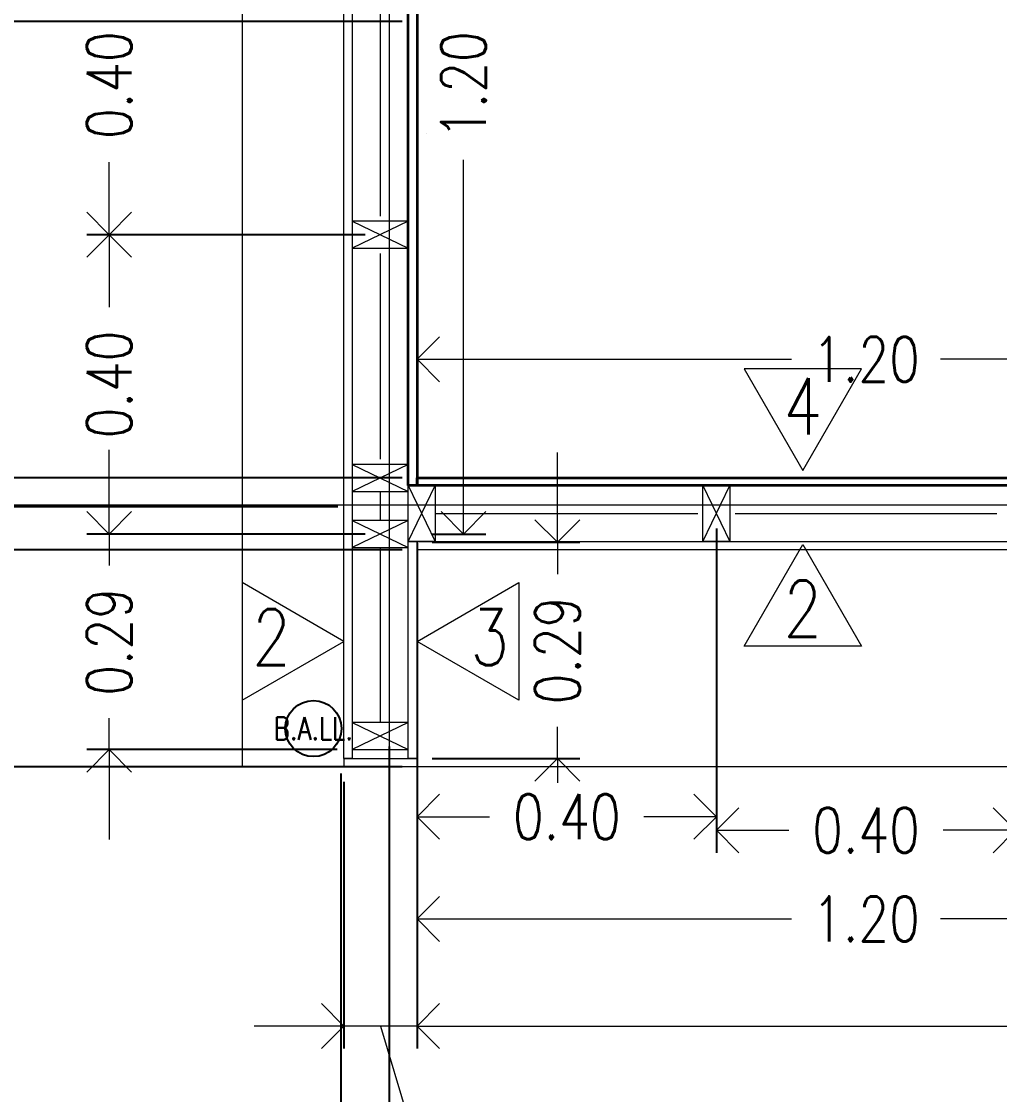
# Model space of a CAD drawing. Header units: metres. Extents: x -2 to 690, y -116 to 73.
# Drawn here: x 457.007 to 458.314, y 42.513 to 43.947 of the extents above; entities that cross this region are included whole.
import ezdxf

# ---------------------------------------------------------------- set-up
doc = ezdxf.new("R2010")
doc.units = ezdxf.units.M
doc.header["$LTSCALE"] = 5
doc.header["$MEASUREMENT"] = 0
doc.layers.get('0').update_dxf_attribs({"color": 30})
doc.layers.get('DEFPOINTS').update_dxf_attribs({"color": 210})
for name, color, linetype, lineweight in [('A-ANNO-DIMS', 3, 'Continuous', 18), ('A-ANNO-SYMB', 3, 'Continuous', 18), ('A-ANNO-TEXT', 3, 'Continuous', 18), ('A-DETL-MBND', 3, 'Continuous', 18), ('A-ELEV-IDEN', 3, 'Continuous', 18), ('A-ELEV-MBE2', 4, 'Continuous', 25), ('A-SECT-MCUT', 7, 'Continuous', 35), ('A-WALL-PATT', 8, 'Continuous', 18), ('A-WALL-STUD', 3, 'Continuous', 18)]:
    doc.layers.add(name, color=color, linetype=linetype, lineweight=lineweight)
doc.styles.add('E-ROMANS', font='romans.shx', dxfattribs={"width": 0.8})
doc.dimstyles.new('E-0050_ARW_12', dxfattribs={"dimscale": 0.001, "dimtxt": 60, "dimasz": 60, "dimexe": 30, "dimexo": 20, "dimgap": 30, "dimtad": 0, "dimzin": 0, "dimdsep": 46, "dimtxsty": 'E-ROMANS', "dimblk": 'OPEN90', "dimcen": 30, "dimclrd": 256, "dimclre": 256, "dimclrt": 256, "dimadec": 0, "dimazin": 0, "dimtfac": 1, "dimtmove": 1, "dimatfit": 3, "dimldrblk": 'OPEN90', "dimfxl": 1, "dimtfill": 1, "dimtolj": 1, "dimtzin": 0, "dimlwd": -1, "dimarcsym": 0})

# ---------------------------------------------------------------- blocks, each defined once
blk = doc.blocks.new('_Open90')
at = {"color": 0, "linetype": 'ByBlock', "lineweight": -2}
for p, q in [((-0.5, 0.5), (0, 0)), ((0, 0), (-1, 0)), ((0, 0), (-0.5, -0.5))]:
    blk.add_line(p, q, dxfattribs=at)
blk = doc.blocks.new('*D404')
at = {"layer": 'A-ANNO-DIMS', "lineweight": -2, "transparency": 16777216}
for p, q in [((457.5355314790334, 43.23053976068689), (457.5355314790334, 42.71725631903929)), ((458.7355288865847, 43.23053976068689), (458.7355288865847, 42.71725631903929))]:
    blk.add_line(p, q, dxfattribs=at)
at = {"layer": 'A-ANNO-DIMS', "transparency": 16777216}
for p, q in [((457.5955314790334, 42.74725631903929), (458.0358158970947, 42.74725631903929)), ((458.6755288865847, 42.74725631903929), (458.2352444685233, 42.74725631903929))]:
    blk.add_line(p, q, dxfattribs=at)
at = {"layer": 'DEFPOINTS', "color": 0, "transparency": 16777216}
for p in [(457.5355314790334, 43.25053976068689), (458.7355288865847, 43.25053976068689), (458.7355288865847, 42.74725631903929)]:
    blk.add_point(p, dxfattribs=at)
at = {"layer": 'A-ANNO-DIMS', "transparency": 16777216, "xscale": 0.06, "yscale": 0.06, "zscale": 0.06, "rotation": 180}
blk.add_blockref('_Open90', (457.5355314790334, 42.74725631903929), dxfattribs=at)
at = {"layer": 'A-ANNO-DIMS', "transparency": 16777216, "xscale": 0.06, "yscale": 0.06, "zscale": 0.06}
blk.add_blockref('_Open90', (458.7355288865847, 42.74725631903929), dxfattribs=at)
at = {"layer": 'A-ANNO-DIMS', "transparency": 16777216, "insert": (458.135530182809, 42.74725631903929), "char_height": 0.06, "attachment_point": 5, "style": 'E-ROMANS', "bg_fill": 3, "box_fill_scale": 1.25, "bg_fill_color": 256, "bg_fill_true_color": 13158600, "bg_fill_transparency": 0}
blk.add_mtext('\\A1;1.20', dxfattribs=at)
blk = doc.blocks.new('*D407')
at = {"layer": 'A-ANNO-DIMS', "lineweight": -2, "transparency": 16777216}
for p, q in [((460.5575248905152, 43.3165437341216), (460.5575248905152, 42.5740850803967)), ((457.5355401095023, 42.94154352381351), (457.5355401095023, 42.5740850803967))]:
    blk.add_line(p, q, dxfattribs=at)
at = {"layer": 'A-ANNO-DIMS', "transparency": 16777216}
for p, q in [((457.5955401095023, 42.6040850803967), (458.9433896428659, 42.6040850803967)), ((460.4975248905152, 42.6040850803967), (459.1496753571516, 42.6040850803967))]:
    blk.add_line(p, q, dxfattribs=at)
at = {"layer": 'DEFPOINTS', "color": 0, "transparency": 16777216}
for p in [(460.5575248905152, 43.33654373412161), (457.5355401095023, 42.96154352381352), (460.5575248905152, 42.6040850803967)]:
    blk.add_point(p, dxfattribs=at)
at = {"layer": 'A-ANNO-DIMS', "transparency": 16777216, "xscale": 0.06, "yscale": 0.06, "zscale": 0.06, "rotation": 180}
blk.add_blockref('_Open90', (457.5355401095023, 42.6040850803967), dxfattribs=at)
at = {"layer": 'A-ANNO-DIMS', "transparency": 16777216, "xscale": 0.06, "yscale": 0.06, "zscale": 0.06}
blk.add_blockref('_Open90', (460.5575248905152, 42.6040850803967), dxfattribs=at)
at = {"layer": 'A-ANNO-DIMS', "transparency": 16777216, "insert": (459.0465325000088, 42.6040850803967), "char_height": 0.06, "attachment_point": 5, "style": 'E-ROMANS', "bg_fill": 3, "box_fill_scale": 1.25, "bg_fill_color": 256, "bg_fill_true_color": 13158600, "bg_fill_transparency": 0}
blk.add_mtext('\\A1;3.02', dxfattribs=at)
blk = doc.blocks.new('*D408')
at = {"layer": 'A-ANNO-DIMS', "lineweight": -2, "transparency": 16777216}
for p, q in [((457.433527188191, 42.94154213646282), (457.433527188191, 42.15266925631728)), ((463.7445494889444, 42.25566329700677), (463.7445494889444, 42.15266925631728))]:
    blk.add_line(p, q, dxfattribs=at)
at = {"layer": 'A-ANNO-DIMS', "transparency": 16777216}
for p, q in [((457.493527188191, 42.18266925631728), (460.4938954814248, 42.18266925631728)), ((463.6845494889444, 42.18266925631728), (460.6841811957105, 42.18266925631728))]:
    blk.add_line(p, q, dxfattribs=at)
at = {"layer": 'DEFPOINTS', "color": 0, "transparency": 16777216}
for p in [(457.433527188191, 42.96154213646282), (463.7445494889444, 42.27566329700677), (463.7445494889444, 42.18266925631728)]:
    blk.add_point(p, dxfattribs=at)
at = {"layer": 'A-ANNO-DIMS', "transparency": 16777216, "xscale": 0.06, "yscale": 0.06, "zscale": 0.06, "rotation": 180}
blk.add_blockref('_Open90', (457.433527188191, 42.18266925631728), dxfattribs=at)
at = {"layer": 'A-ANNO-DIMS', "transparency": 16777216, "xscale": 0.06, "yscale": 0.06, "zscale": 0.06}
blk.add_blockref('_Open90', (463.7445494889444, 42.18266925631728), dxfattribs=at)
at = {"layer": 'A-ANNO-DIMS', "transparency": 16777216, "insert": (460.5890383385677, 42.18266925631728), "char_height": 0.06, "attachment_point": 5, "style": 'E-ROMANS', "bg_fill": 3, "box_fill_scale": 1.25, "bg_fill_color": 256, "bg_fill_true_color": 13158600, "bg_fill_transparency": 0}
blk.add_mtext('\\A1;6.31', dxfattribs=at)
blk = doc.blocks.new('*D434')
at = {"layer": 'A-ANNO-DIMS', "transparency": 16777216}
for p, q in [((457.7229700239841, 43.31053976068689), (457.7229700239841, 43.37053976068689)), ((457.7229700239841, 43.25053976068689), (457.7229700239841, 43.20804164212718)), ((457.7229700239841, 42.96154352356747), (457.7229700239841, 43.00404164212718)), ((457.7229700239841, 42.90154352356747), (457.7229700239841, 42.84154352356747))]:
    blk.add_line(p, q, dxfattribs=at)
at = {"layer": 'A-ANNO-DIMS', "lineweight": -2, "transparency": 16777216}
for p, q in [((457.5555314790333, 43.25053976068689), (457.7529700239841, 43.25053976068689)), ((457.5555291333958, 42.96154352356747), (457.7529700239841, 42.96154352356747))]:
    blk.add_line(p, q, dxfattribs=at)
at = {"layer": 'DEFPOINTS', "color": 0, "transparency": 16777216}
for p in [(457.5355314790334, 43.25053976068689), (457.7229700239841, 43.25053976068689), (457.5355291333958, 42.96154352356747)]:
    blk.add_point(p, dxfattribs=at)
at = {"layer": 'A-ANNO-DIMS', "transparency": 16777216, "xscale": 0.06, "yscale": 0.06, "zscale": 0.06}
for p, rotation in [((457.7229700239841, 43.25053976068689), 270), ((457.7229700239841, 42.96154352356747), 90)]:
    blk.add_blockref('_Open90', p, dxfattribs=dict(at, rotation=rotation))
at = {"layer": 'A-ANNO-DIMS', "transparency": 16777216, "insert": (457.7229700239841, 43.10604164212725), "char_height": 0.06, "attachment_point": 5, "rotation": 90, "style": 'E-ROMANS', "bg_fill": 3, "box_fill_scale": 1.25, "bg_fill_color": 256, "bg_fill_true_color": 13158600, "bg_fill_transparency": 0}
blk.add_mtext('\\A1;0.29', dxfattribs=at)
blk = doc.blocks.new('*D435')
at = {"layer": 'A-ANNO-DIMS', "lineweight": -2, "transparency": 16777216}
for p, q in [((457.5555294300996, 44.46153943904731), (457.6273915185845, 44.46153943904731)), ((457.5555314790333, 43.26153976068692), (457.6273915185845, 43.26153976068692))]:
    blk.add_line(p, q, dxfattribs=at)
at = {"layer": 'A-ANNO-DIMS', "transparency": 16777216}
for p, q in [((457.5973915185846, 44.40153943904731), (457.5973915185846, 43.9612538855814)), ((457.5973915185846, 43.32153976068692), (457.5973915185846, 43.76182531415283))]:
    blk.add_line(p, q, dxfattribs=at)
at = {"layer": 'DEFPOINTS', "color": 0, "transparency": 16777216}
for p in [(457.5355294300996, 44.46153943904731), (457.5973915185846, 44.46153943904731), (457.5355314790334, 43.26153976068692)]:
    blk.add_point(p, dxfattribs=at)
at = {"layer": 'A-ANNO-DIMS', "transparency": 16777216, "xscale": 0.06, "yscale": 0.06, "zscale": 0.06}
for p, rotation in [((457.5973915185846, 44.46153943904731), 90), ((457.5973915185846, 43.26153976068692), 270)]:
    blk.add_blockref('_Open90', p, dxfattribs=dict(at, rotation=rotation))
at = {"layer": 'A-ANNO-DIMS', "transparency": 16777216, "insert": (457.5973915185846, 43.86153959986719), "char_height": 0.06, "attachment_point": 5, "rotation": 90, "style": 'E-ROMANS', "bg_fill": 3, "box_fill_scale": 1.25, "bg_fill_color": 256, "bg_fill_true_color": 13158600, "bg_fill_transparency": 0}
blk.add_mtext('\\A1;1.20', dxfattribs=at)
blk = doc.blocks.new('*D441')
at = {"layer": 'A-ANNO-DIMS', "transparency": 16777216}
for p, q in [((457.1238288457239, 43.32153803962838), (457.1238288457239, 43.38153803962837)), ((457.1238288457239, 43.26153803962838), (457.1238288457239, 43.2195406040243)), ((457.1238288457239, 42.97354316842022), (457.1238288457239, 43.0155406040243)), ((457.1238288457239, 42.91354316842022), (457.1238288457239, 42.85354316842022))]:
    blk.add_line(p, q, dxfattribs=at)
at = {"layer": 'A-ANNO-DIMS', "lineweight": -2, "transparency": 16777216}
for p, q in [((457.466029480219, 43.26153803962838), (457.0938288457239, 43.26153803962838)), ((457.4285294802189, 42.97354316842022), (457.0938288457239, 42.97354316842022))]:
    blk.add_line(p, q, dxfattribs=at)
at = {"layer": 'DEFPOINTS', "color": 0, "transparency": 16777216}
for p in [(457.1238288457239, 43.26153803962838), (457.486029480219, 43.26153803962838), (457.4485294802189, 42.97354316842022)]:
    blk.add_point(p, dxfattribs=at)
at = {"layer": 'A-ANNO-DIMS', "transparency": 16777216, "xscale": 0.06, "yscale": 0.06, "zscale": 0.06}
for p, rotation in [((457.1238288457239, 43.26153803962838), 270), ((457.1238288457239, 42.97354316842022), 90)]:
    blk.add_blockref('_Open90', p, dxfattribs=dict(at, rotation=rotation))
at = {"layer": 'A-ANNO-DIMS', "transparency": 16777216, "insert": (457.1238288457239, 43.11754060402437), "char_height": 0.06, "attachment_point": 5, "rotation": 90, "style": 'E-ROMANS', "bg_fill": 3, "box_fill_scale": 1.25, "bg_fill_color": 256, "bg_fill_true_color": 13158600, "bg_fill_transparency": 0}
blk.add_mtext('\\A1;0.29', dxfattribs=at)
blk = doc.blocks.new('*D442')
at = {"layer": 'A-ANNO-DIMS', "lineweight": -2, "transparency": 16777216}
for p, q in [((457.466029480219, 43.66153803962838), (457.0938288457239, 43.66153803962838)), ((457.466029480219, 43.26153803962838), (457.0938288457239, 43.26153803962838))]:
    blk.add_line(p, q, dxfattribs=at)
at = {"layer": 'A-ANNO-DIMS', "transparency": 16777216}
for p, q in [((457.1238288457239, 43.60153803962838), (457.1238288457239, 43.56468089677124)), ((457.1238288457239, 43.32153803962838), (457.1238288457239, 43.35839518248552))]:
    blk.add_line(p, q, dxfattribs=at)
at = {"layer": 'DEFPOINTS', "color": 0, "transparency": 16777216}
for p in [(457.1238288457239, 43.66153803962838), (457.486029480219, 43.66153803962838), (457.486029480219, 43.26153803962838)]:
    blk.add_point(p, dxfattribs=at)
at = {"layer": 'A-ANNO-DIMS', "transparency": 16777216, "xscale": 0.06, "yscale": 0.06, "zscale": 0.06}
for p, rotation in [((457.1238288457239, 43.66153803962838), 90), ((457.1238288457239, 43.26153803962838), 270)]:
    blk.add_blockref('_Open90', p, dxfattribs=dict(at, rotation=rotation))
at = {"layer": 'A-ANNO-DIMS', "transparency": 16777216, "insert": (457.1238288457239, 43.46153803962845), "char_height": 0.06, "attachment_point": 5, "rotation": 90, "style": 'E-ROMANS', "bg_fill": 3, "box_fill_scale": 1.25, "bg_fill_color": 256, "bg_fill_true_color": 13158600, "bg_fill_transparency": 0}
blk.add_mtext('\\A1;0.40', dxfattribs=at)
blk = doc.blocks.new('*D443')
at = {"layer": 'A-ANNO-DIMS', "lineweight": -2, "transparency": 16777216}
for p, q in [((457.466029480219, 44.0615408384662), (457.0938288457239, 44.0615408384662)), ((457.466029480219, 43.66153803962835), (457.0938288457239, 43.66153803962835))]:
    blk.add_line(p, q, dxfattribs=at)
at = {"layer": 'A-ANNO-DIMS', "transparency": 16777216}
for p, q in [((457.1238288457239, 44.0015408384662), (457.1238288457239, 43.96468229619013)), ((457.1238288457239, 43.72153803962836), (457.1238288457239, 43.75839658190442))]:
    blk.add_line(p, q, dxfattribs=at)
at = {"layer": 'DEFPOINTS', "color": 0, "transparency": 16777216}
for p in [(457.1238288457239, 44.0615408384662), (457.486029480219, 44.0615408384662), (457.486029480219, 43.66153803962835)]:
    blk.add_point(p, dxfattribs=at)
at = {"layer": 'A-ANNO-DIMS', "transparency": 16777216, "xscale": 0.06, "yscale": 0.06, "zscale": 0.06}
for p, rotation in [((457.1238288457239, 44.0615408384662), 90), ((457.1238288457239, 43.66153803962835), 270)]:
    blk.add_blockref('_Open90', p, dxfattribs=dict(at, rotation=rotation))
at = {"layer": 'A-ANNO-DIMS', "transparency": 16777216, "insert": (457.1238288457239, 43.86153943904735), "char_height": 0.06, "attachment_point": 5, "rotation": 90, "style": 'E-ROMANS', "bg_fill": 3, "box_fill_scale": 1.25, "bg_fill_color": 256, "bg_fill_true_color": 13158600, "bg_fill_transparency": 0}
blk.add_mtext('\\A1;0.40', dxfattribs=at)
blk = doc.blocks.new('*D469')
at = {"layer": 'A-ANNO-DIMS', "lineweight": -2, "transparency": 16777216}
for p, q in [((457.5355314790334, 43.35654377923689), (457.5355314790334, 43.52506675440476)), ((458.7355248905151, 43.35654377923692), (458.7355248905151, 43.52506675440476))]:
    blk.add_line(p, q, dxfattribs=at)
at = {"layer": 'A-ANNO-DIMS', "transparency": 16777216}
for p, q in [((457.5955314790334, 43.49506675440476), (458.0358138990599, 43.49506675440476)), ((458.6755248905151, 43.49506675440476), (458.2352424704885, 43.49506675440476))]:
    blk.add_line(p, q, dxfattribs=at)
at = {"layer": 'DEFPOINTS', "color": 0, "transparency": 16777216}
for p in [(457.5355314790334, 43.49506675440476), (457.5355314790334, 43.33654377923689), (458.7355248905151, 43.33654377923692)]:
    blk.add_point(p, dxfattribs=at)
at = {"layer": 'A-ANNO-DIMS', "transparency": 16777216, "xscale": 0.06, "yscale": 0.06, "zscale": 0.06, "rotation": 180}
blk.add_blockref('_Open90', (457.5355314790334, 43.49506675440476), dxfattribs=at)
at = {"layer": 'A-ANNO-DIMS', "transparency": 16777216, "xscale": 0.06, "yscale": 0.06, "zscale": 0.06}
blk.add_blockref('_Open90', (458.7355248905151, 43.49506675440476), dxfattribs=at)
at = {"layer": 'A-ANNO-DIMS', "transparency": 16777216, "insert": (458.1355281847742, 43.49506675440476), "char_height": 0.06, "attachment_point": 5, "style": 'E-ROMANS', "bg_fill": 3, "box_fill_scale": 1.25, "bg_fill_color": 256, "bg_fill_true_color": 13158600, "bg_fill_transparency": 0}
blk.add_mtext('\\A1;1.20', dxfattribs=at)
blk = doc.blocks.new('*D484')
at = {"layer": 'A-ANNO-DIMS', "lineweight": -2, "transparency": 16777216}
for p, q in [((457.5155313338928, 43.94654404828405), (456.6977192910115, 43.94654404828405)), ((457.5155314790334, 43.33654377923689), (456.6977192910115, 43.33654377923689))]:
    blk.add_line(p, q, dxfattribs=at)
at = {"layer": 'A-ANNO-DIMS', "transparency": 16777216}
for p, q in [((456.7277192910115, 43.88654404828405), (456.7277192910115, 43.73782962804619)), ((456.7277192910115, 43.39654377923689), (456.7277192910115, 43.54525819947476))]:
    blk.add_line(p, q, dxfattribs=at)
at = {"layer": 'DEFPOINTS', "color": 0, "transparency": 16777216}
for p in [(456.7277192910115, 43.94654404828405), (457.5355313338928, 43.94654404828405), (457.5355314790334, 43.33654377923689)]:
    blk.add_point(p, dxfattribs=at)
at = {"layer": 'A-ANNO-DIMS', "transparency": 16777216, "xscale": 0.06, "yscale": 0.06, "zscale": 0.06}
for p, rotation in [((456.7277192910115, 43.94654404828405), 90), ((456.7277192910115, 43.33654377923689), 270)]:
    blk.add_blockref('_Open90', p, dxfattribs=dict(at, rotation=rotation))
at = {"layer": 'A-ANNO-DIMS', "transparency": 16777216, "insert": (456.7277192910115, 43.64154391376054), "char_height": 0.06, "attachment_point": 5, "rotation": 90, "style": 'E-ROMANS', "bg_fill": 3, "box_fill_scale": 1.25, "bg_fill_color": 256, "bg_fill_true_color": 13158600, "bg_fill_transparency": 0}
blk.add_mtext('\\A1;0.61', dxfattribs=at)
blk = doc.blocks.new('*D496')
at = {"layer": 'A-ANNO-DIMS', "transparency": 16777216}
for p, q in [((456.7277192910115, 43.39654377923692), (456.7277192910115, 43.45654377923692)), ((456.6227192910114, 43.32004163543834), (456.6227192910114, 43.38004163543834)), ((456.7277192910115, 43.33654377923692), (456.7277192910115, 43.24053949163975)), ((456.7277192910115, 43.33654377923692), (456.7277192910115, 43.24053949163975)), ((456.7277192910115, 43.28854163543834), (456.6227192910114, 43.32004163543834)), ((456.7277192910115, 43.18053949163975), (456.7277192910115, 43.12053949163975))]:
    blk.add_line(p, q, dxfattribs=at)
at = {"layer": 'A-ANNO-DIMS', "lineweight": -2, "transparency": 16777216}
for p, q in [((457.5155248905151, 43.33654377923692), (456.6977192910115, 43.33654377923692)), ((457.5155248905151, 43.24053949163975), (456.6977192910115, 43.24053949163975))]:
    blk.add_line(p, q, dxfattribs=at)
at = {"layer": 'DEFPOINTS', "color": 0, "transparency": 16777216}
for p in [(457.535524890515, 43.33654377923692), (456.7277192910115, 43.24053949163975), (457.535524890515, 43.24053949163975)]:
    blk.add_point(p, dxfattribs=at)
at = {"layer": 'A-ANNO-DIMS', "transparency": 16777216, "xscale": 0.06, "yscale": 0.06, "zscale": 0.06}
for p, rotation in [((456.7277192910115, 43.33654377923692), 270), ((456.7277192910115, 43.24053949163975), 90)]:
    blk.add_blockref('_Open90', p, dxfattribs=dict(at, rotation=rotation))
at = {"layer": 'A-ANNO-DIMS', "transparency": 16777216, "insert": (456.6227192910114, 43.48318449258127), "char_height": 0.06, "attachment_point": 5, "rotation": 90, "style": 'E-ROMANS', "bg_fill": 3, "box_fill_scale": 1.25, "bg_fill_color": 256, "bg_fill_true_color": 13158600, "bg_fill_transparency": 0}
blk.add_mtext('\\A1;0.10', dxfattribs=at)
blk = doc.blocks.new('*D497')
at = {"layer": 'A-ANNO-DIMS', "transparency": 16777216}
for p, q in [((456.7277282699415, 43.30053949163975), (456.7277282699415, 43.36053949163975)), ((456.7277282699415, 43.24053949163975), (456.7277282699415, 43.19754150946059)), ((456.7277282699415, 42.95054352728143), (456.7277282699415, 42.99354150946059)), ((456.7277282699415, 42.89054352728142), (456.7277282699415, 42.83054352728143))]:
    blk.add_line(p, q, dxfattribs=at)
at = {"layer": 'A-ANNO-DIMS', "lineweight": -2, "transparency": 16777216}
for p, q in [((457.5155248905151, 43.24053949163975), (456.6977282699415, 43.24053949163975)), ((457.5155293799803, 42.95054352728143), (456.6977282699415, 42.95054352728143))]:
    blk.add_line(p, q, dxfattribs=at)
at = {"layer": 'DEFPOINTS', "color": 0, "transparency": 16777216}
for p in [(457.535524890515, 43.24053949163975), (456.7277282699415, 42.95054352728143), (457.5355293799803, 42.95054352728143)]:
    blk.add_point(p, dxfattribs=at)
at = {"layer": 'A-ANNO-DIMS', "transparency": 16777216, "xscale": 0.06, "yscale": 0.06, "zscale": 0.06}
for p, rotation in [((456.7277282699415, 43.24053949163975), 270), ((456.7277282699415, 42.95054352728143), 90)]:
    blk.add_blockref('_Open90', p, dxfattribs=dict(at, rotation=rotation))
at = {"layer": 'A-ANNO-DIMS', "transparency": 16777216, "insert": (456.7277282699415, 43.09554150946066), "char_height": 0.06, "attachment_point": 5, "rotation": 90, "style": 'E-ROMANS', "bg_fill": 3, "box_fill_scale": 1.25, "bg_fill_color": 256, "bg_fill_true_color": 13158600, "bg_fill_transparency": 0}
blk.add_mtext('\\A1;0.29', dxfattribs=at)
blk = doc.blocks.new('*D499')
at = {"layer": 'A-ANNO-DIMS', "lineweight": -2, "transparency": 16777216}
for p, q in [((457.9355288865845, 43.26903922259262), (457.9355288865845, 42.83580591299058)), ((458.3355288865846, 43.23153922259265), (458.3355288865846, 42.83580591299058))]:
    blk.add_line(p, q, dxfattribs=at)
at = {"layer": 'A-ANNO-DIMS', "transparency": 16777216}
for p, q in [((457.9955288865845, 42.86580591299058), (458.0323860294417, 42.86580591299058)), ((458.2755288865846, 42.86580591299058), (458.2386717437274, 42.86580591299058))]:
    blk.add_line(p, q, dxfattribs=at)
at = {"layer": 'DEFPOINTS', "color": 0, "transparency": 16777216}
for p in [(457.9355288865845, 43.28903922259262), (458.3355288865846, 43.25153922259265), (457.9355288865845, 42.86580591299058)]:
    blk.add_point(p, dxfattribs=at)
at = {"layer": 'A-ANNO-DIMS', "transparency": 16777216, "xscale": 0.06, "yscale": 0.06, "zscale": 0.06, "rotation": 180}
blk.add_blockref('_Open90', (457.9355288865845, 42.86580591299058), dxfattribs=at)
at = {"layer": 'A-ANNO-DIMS', "transparency": 16777216, "xscale": 0.06, "yscale": 0.06, "zscale": 0.06}
blk.add_blockref('_Open90', (458.3355288865846, 42.86580591299058), dxfattribs=at)
at = {"layer": 'A-ANNO-DIMS', "transparency": 16777216, "insert": (458.1355288865846, 42.86580591299058), "char_height": 0.06, "attachment_point": 5, "style": 'E-ROMANS', "bg_fill": 3, "box_fill_scale": 1.25, "bg_fill_color": 256, "bg_fill_true_color": 13158600, "bg_fill_transparency": 0}
blk.add_mtext('\\A1;0.40', dxfattribs=at)
blk = doc.blocks.new('*D500')
at = {"layer": 'A-ANNO-DIMS', "lineweight": -2, "transparency": 16777216}
for p, q in [((457.9355288865845, 43.26903922259267), (457.9355288865845, 42.85380728032938)), ((457.5355315350496, 43.24954557658759), (457.5355315350496, 42.85380728032938))]:
    blk.add_line(p, q, dxfattribs=at)
at = {"layer": 'A-ANNO-DIMS', "transparency": 16777216}
for p, q in [((457.5955315350496, 42.88380728032938), (457.6323873536742, 42.88380728032938)), ((457.8755288865845, 42.88380728032938), (457.8386730679599, 42.88380728032938))]:
    blk.add_line(p, q, dxfattribs=at)
at = {"layer": 'DEFPOINTS', "color": 0, "transparency": 16777216}
for p in [(457.9355288865845, 43.28903922259268), (457.5355315350496, 43.26954557658759), (457.5355315350496, 42.88380728032938)]:
    blk.add_point(p, dxfattribs=at)
at = {"layer": 'A-ANNO-DIMS', "transparency": 16777216, "xscale": 0.06, "yscale": 0.06, "zscale": 0.06, "rotation": 180}
blk.add_blockref('_Open90', (457.5355315350496, 42.88380728032938), dxfattribs=at)
at = {"layer": 'A-ANNO-DIMS', "transparency": 16777216, "xscale": 0.06, "yscale": 0.06, "zscale": 0.06}
blk.add_blockref('_Open90', (457.9355288865845, 42.88380728032938), dxfattribs=at)
at = {"layer": 'A-ANNO-DIMS', "transparency": 16777216, "insert": (457.735530210817, 42.88380728032938), "char_height": 0.06, "attachment_point": 5, "style": 'E-ROMANS', "bg_fill": 3, "box_fill_scale": 1.25, "bg_fill_color": 256, "bg_fill_true_color": 13158600, "bg_fill_transparency": 0}
blk.add_mtext('\\A1;0.40', dxfattribs=at)
blk = doc.blocks.new('*D943')
at = {"layer": 'A-ANNO-DIMS', "lineweight": -2, "transparency": 16777216}
for p, q in [((460.5950242035137, 43.26553976068518), (460.5950242035137, 42.36278092762639)), ((457.4980287932176, 42.97754316841846), (457.4980287932176, 42.36278092762639))]:
    blk.add_line(p, q, dxfattribs=at)
at = {"layer": 'A-ANNO-DIMS', "transparency": 16777216}
for p, q in [((457.5580287932176, 42.39278092762639), (458.9433836412228, 42.39278092762639)), ((460.5350242035137, 42.39278092762639), (459.1496693555085, 42.39278092762639))]:
    blk.add_line(p, q, dxfattribs=at)
at = {"layer": 'DEFPOINTS', "color": 0, "transparency": 16777216}
for p in [(460.5950242035137, 43.28553976068518), (457.4980287932176, 42.99754316841846), (460.5950242035137, 42.39278092762639)]:
    blk.add_point(p, dxfattribs=at)
at = {"layer": 'A-ANNO-DIMS', "transparency": 16777216, "xscale": 0.06, "yscale": 0.06, "zscale": 0.06, "rotation": 180}
blk.add_blockref('_Open90', (457.4980287932176, 42.39278092762639), dxfattribs=at)
at = {"layer": 'A-ANNO-DIMS', "transparency": 16777216, "xscale": 0.06, "yscale": 0.06, "zscale": 0.06}
blk.add_blockref('_Open90', (460.5950242035137, 42.39278092762639), dxfattribs=at)
at = {"layer": 'A-ANNO-DIMS', "transparency": 16777216, "insert": (459.0465264983657, 42.39278092762639), "char_height": 0.06, "attachment_point": 5, "style": 'E-ROMANS', "bg_fill": 3, "box_fill_scale": 1.25, "bg_fill_color": 256, "bg_fill_true_color": 13158600, "bg_fill_transparency": 0}
blk.add_mtext('\\A1;3.10', dxfattribs=at)
blk = doc.blocks.new('*D1602')
at = {"layer": 'A-ANNO-DIMS', "lineweight": -2, "transparency": 16777216}
for p, q in [((457.4376254590916, 42.93054352728142), (457.4376254590916, 42.5740850803967)), ((457.5355293799801, 42.93054352728142), (457.5355293799801, 42.5740850803967))]:
    blk.add_line(p, q, dxfattribs=at)
at = {"layer": 'A-ANNO-DIMS', "transparency": 16777216}
for p, q in [((457.3776254590916, 42.6040850803967), (457.3176254590916, 42.6040850803967)), ((457.5355293799801, 42.6040850803967), (457.4376254590916, 42.6040850803967)), ((457.5355293799801, 42.6040850803967), (457.4376254590916, 42.6040850803967)), ((457.4865774195358, 42.6040850803967), (457.5360774195358, 42.4390850803967)), ((457.5955293799801, 42.6040850803967), (457.6555293799801, 42.6040850803967)), ((457.5360774195358, 42.4390850803967), (457.5960774195358, 42.4390850803967))]:
    blk.add_line(p, q, dxfattribs=at)
at = {"layer": 'DEFPOINTS', "color": 0, "transparency": 16777216}
for p in [(457.4376254590916, 42.95054352728143), (457.5355293799801, 42.95054352728143), (457.4376254590916, 42.6040850803967)]:
    blk.add_point(p, dxfattribs=at)
at = {"layer": 'A-ANNO-DIMS', "transparency": 16777216, "xscale": 0.06, "yscale": 0.06, "zscale": 0.06}
blk.add_blockref('_Open90', (457.4376254590916, 42.6040850803967), dxfattribs=at)
at = {"layer": 'A-ANNO-DIMS', "transparency": 16777216, "xscale": 0.06, "yscale": 0.06, "zscale": 0.06, "rotation": 180}
blk.add_blockref('_Open90', (457.5355293799801, 42.6040850803967), dxfattribs=at)
at = {"layer": 'A-ANNO-DIMS', "transparency": 16777216, "insert": (457.6992202766787, 42.4390850803967), "char_height": 0.06, "attachment_point": 5, "style": 'E-ROMANS', "bg_fill": 3, "box_fill_scale": 1.25, "bg_fill_color": 256, "bg_fill_true_color": 13158600, "bg_fill_transparency": 0}
blk.add_mtext('\\A1;0.10', dxfattribs=at)
blk = doc.blocks.new('*D1342')
at = {"layer": 'A-ANNO-DIMS', "lineweight": -2, "transparency": 16777216}
for p, q in [((457.4405287932177, 47.20103955442413), (455.8167045977516, 47.20103955442413)), ((457.4295287932177, 43.29803949163799), (455.8167045977516, 43.29803949163799))]:
    blk.add_line(p, q, dxfattribs=at)
at = {"layer": 'A-ANNO-DIMS', "transparency": 16777216}
for p, q in [((455.8467045977516, 47.14103955442413), (455.8467045977516, 45.35268238017392)), ((455.8467045977516, 43.358039491638), (455.8467045977516, 45.1463966658882))]:
    blk.add_line(p, q, dxfattribs=at)
at = {"layer": 'DEFPOINTS', "color": 0, "transparency": 16777216}
for p in [(455.8467045977516, 47.20103955442413), (457.4605287932177, 47.20103955442413), (457.4495287932177, 43.29803949163799)]:
    blk.add_point(p, dxfattribs=at)
at = {"layer": 'A-ANNO-DIMS', "transparency": 16777216, "xscale": 0.06, "yscale": 0.06, "zscale": 0.06}
for p, rotation in [((455.8467045977516, 47.20103955442413), 90), ((455.8467045977516, 43.29803949163799), 270)]:
    blk.add_blockref('_Open90', p, dxfattribs=dict(at, rotation=rotation))
at = {"layer": 'A-ANNO-DIMS', "transparency": 16777216, "insert": (455.8467045977516, 45.24953952303113), "char_height": 0.06, "attachment_point": 5, "rotation": 90, "style": 'E-ROMANS', "bg_fill": 3, "box_fill_scale": 1.25, "bg_fill_color": 256, "bg_fill_true_color": 13158600, "bg_fill_transparency": 0}
blk.add_mtext('\\A1;3.90', dxfattribs=at)
blk = doc.blocks.new('*D763')
at = {"layer": 'A-ANNO-DIMS', "lineweight": -2, "transparency": 16777216}
for p, q in [((457.4295287932173, 50.20003659011228), (455.6632337433991, 50.20003659011228)), ((457.4295287932173, 43.29803949163799), (455.6632337433991, 43.29803949163799))]:
    blk.add_line(p, q, dxfattribs=at)
at = {"layer": 'A-ANNO-DIMS', "transparency": 16777216}
for p, q in [((455.6932337433991, 50.14003659011227), (455.6932337433991, 46.85103804087513)), ((455.6932337433991, 43.358039491638), (455.6932337433991, 46.64703804087514))]:
    blk.add_line(p, q, dxfattribs=at)
at = {"layer": 'DEFPOINTS', "color": 0, "transparency": 16777216}
for p in [(457.4495287932173, 50.20003659011228), (455.6932337433991, 43.29803949163799), (457.4495287932173, 43.29803949163799)]:
    blk.add_point(p, dxfattribs=at)
at = {"layer": 'A-ANNO-DIMS', "transparency": 16777216, "xscale": 0.06, "yscale": 0.06, "zscale": 0.06}
for p, rotation in [((455.6932337433991, 50.20003659011228), 90), ((455.6932337433991, 43.29803949163799), 270)]:
    blk.add_blockref('_Open90', p, dxfattribs=dict(at, rotation=rotation))
at = {"layer": 'A-ANNO-DIMS', "transparency": 16777216, "insert": (455.6932337433991, 46.74903804087521), "char_height": 0.06, "attachment_point": 5, "rotation": 90, "style": 'E-ROMANS', "bg_fill": 3, "box_fill_scale": 1.25, "bg_fill_color": 256, "bg_fill_true_color": 13158600, "bg_fill_transparency": 0}
blk.add_mtext('\\A1;6.90', dxfattribs=at)

msp = doc.modelspace()

# ---------------------------------------------------------------- linework, layer by layer
at = {"layer": 'A-ANNO-SYMB'}
msp.add_line((478.3225435059021, 43.300039491638), (455.4882238304667, 43.300039491638), dxfattribs=at)
at = {"layer": 'A-DETL-MBND'}
msp.add_line((457.4376254590916, 42.96154232403067), (457.4376254590916, 42.95054352843816), dxfattribs=at)
for points in [[(457.448532285779, 50.46152591816396), (457.4486254590915, 42.96154232403067), (457.4376254590916, 42.96154232403067), (457.4376254590916, 50.46152591816396)], [(457.5235295593116, 42.96154325457574), (457.5235274920785, 43.2515395121312), (457.5355314790334, 43.2515395121312), (457.5355293799801, 42.96154352357301)], [(458.7355288865847, 43.25153949163978), (458.7355288865847, 43.24053949163975), (457.5355288865846, 43.24053949163975), (457.5355288865846, 43.25153949163978)]]:
    msp.add_lwpolyline(points, close=True, dxfattribs=at)
msp.add_lwpolyline([(457.4376254590916, 42.96154352843818), (457.5355293799801, 42.96154352843818), (457.5355293799801, 42.95054352843816), (457.4376254590916, 42.95054352843816)], dxfattribs=at)
at = {"layer": 'A-ELEV-IDEN'}
msp.add_line((463.6305272653017, 42.95053282683388), (457.5355293799801, 42.95054352728143), dxfattribs=at)
at = {"layer": 'A-SECT-MCUT'}
for points in [[(457.5235274920785, 43.32653946429245), (457.5235294300994, 44.46153943904731), (457.5355294300994, 44.46153943904731), (457.5355314790334, 43.32653951213119)], [(457.535524890515, 43.33654377923692), (458.7355248905151, 43.33654377923692), (458.7355248905151, 43.3265437792369), (457.535524890515, 43.3265437792369)]]:
    msp.add_lwpolyline(points, close=True, dxfattribs=at)

# ---------------------------------------------------------------- next in the draw order: dimensions: what is measured, and where the dimension line sits
at = {"layer": 'A-ANNO-DIMS'}
dim = msp.add_linear_dim(base=(458.7355288865847, 42.74725631903929), p1=(457.5355314790334, 43.25053976068689), p2=(458.7355288865847, 43.25053976068689), dimstyle='E-0050_ARW_12', dxfattribs=at)
dim.commit()
dim.dimension.update_dxf_attribs({"geometry": '*D404', "text_midpoint": (458.135530182809, 42.74725631903929)})

# ---------------------------------------------------------------- next in the draw order: dimensions: what is measured, and where the dimension line sits
dim = msp.add_linear_dim(base=(460.5575248905152, 42.6040850803967), p1=(457.5355401095023, 42.96154352381352), p2=(460.5575248905152, 43.33654373412161), dimstyle='E-0050_ARW_12', dxfattribs=at)
dim.commit()
dim.dimension.update_dxf_attribs({"geometry": '*D407', "text_midpoint": (459.0465325000088, 42.6040850803967)})

# ---------------------------------------------------------------- next in the draw order: dimensions: what is measured, and where the dimension line sits
dim = msp.add_linear_dim(base=(463.7445494889444, 42.18266925631728), p1=(457.433527188191, 42.96154213646282), p2=(463.7445494889444, 42.27566329700677), dimstyle='E-0050_ARW_12', dxfattribs=at)
dim.commit()
dim.dimension.update_dxf_attribs({"geometry": '*D408', "text_midpoint": (460.5890383385677, 42.18266925631728)})

# ---------------------------------------------------------------- next in the draw order: dimensions: what is measured, and where the dimension line sits
for base, p1, p2, picture, middle in [((457.1238288457239, 43.26153803962838), (457.4485294802189, 42.97354316842022), (457.486029480219, 43.26153803962838), '*D441', (457.1238288457239, 43.11754060402437)), ((457.7229700239841, 43.25053976068689), (457.5355291333958, 42.96154352356747), (457.5355314790334, 43.25053976068689), '*D434', (457.7229700239841, 43.10604164212725))]:
    dim = msp.add_linear_dim(base=base, p1=p1, p2=p2, angle=90, dimstyle='E-0050_ARW_12', dxfattribs=at)
    dim.commit()
    dim.dimension.update_dxf_attribs({"geometry": picture, "text_midpoint": middle})
dim = msp.add_linear_dim(base=(457.9355288865845, 42.86580591299058), p1=(458.3355288865846, 43.25153922259265), p2=(457.9355288865845, 43.28903922259262), dimstyle='E-0050_ARW_12', dxfattribs=at)
dim.commit()
dim.dimension.update_dxf_attribs({"geometry": '*D499', "text_midpoint": (458.1355288865846, 42.86580591299058)})

# ---------------------------------------------------------------- next in the draw order: dimensions: what is measured, and where the dimension line sits
for base, p1, p2, picture, middle in [((457.5973915185846, 44.46153943904731), (457.5355314790334, 43.26153976068692), (457.5355294300996, 44.46153943904731), '*D435', (457.5973915185846, 43.86153959986719)), ((457.1238288457239, 43.66153803962838), (457.486029480219, 43.26153803962838), (457.486029480219, 43.66153803962838), '*D442', (457.1238288457239, 43.46153803962845))]:
    dim = msp.add_linear_dim(base=base, p1=p1, p2=p2, angle=90, dimstyle='E-0050_ARW_12', dxfattribs=at)
    dim.commit()
    dim.dimension.update_dxf_attribs({"geometry": picture, "text_midpoint": middle})

# ---------------------------------------------------------------- next in the draw order: linework, layer by layer
at = {"layer": 'A-ANNO-SYMB'}
msp.add_line((457.5475313338927, 43.7965440482842), (457.5475313338927, 43.7965440482842), dxfattribs=at)

# ---------------------------------------------------------------- next in the draw order: dimensions: what is measured, and where the dimension line sits
at = {"layer": 'A-ANNO-DIMS'}
dim = msp.add_linear_dim(base=(457.1238288457239, 44.0615408384662), p1=(457.486029480219, 43.66153803962835), p2=(457.486029480219, 44.0615408384662), angle=90, dimstyle='E-0050_ARW_12', dxfattribs=at)
dim.commit()
dim.dimension.update_dxf_attribs({"geometry": '*D443', "text_midpoint": (457.1238288457239, 43.86153943904735)})
dim = msp.add_linear_dim(base=(457.5355314790334, 43.49506675440476), p1=(458.7355248905151, 43.33654377923692), p2=(457.5355314790334, 43.33654377923689), dimstyle='E-0050_ARW_12', dxfattribs=at)
dim.commit()
dim.dimension.update_dxf_attribs({"geometry": '*D469', "text_midpoint": (458.1355281847742, 43.49506675440476)})

# ---------------------------------------------------------------- next in the draw order: linework, layer by layer
at = {"layer": 'A-ANNO-TEXT'}
msp.add_lwpolyline([(458.0509221459433, 43.34654404828403), (458.1293601697412, 43.48240529282195), (457.9724818686827, 43.48240399178444)], close=True, dxfattribs=at)

# ---------------------------------------------------------------- next in the draw order: texts
at = {"layer": 'A-ANNO-TEXT', "insert": (458.050921019212, 43.43229468317206), "char_height": 0.07499999999999998, "attachment_point": 5, "rotation": 0.00047517061861278276, "style": 'E-ROMANS'}
msp.add_mtext('\\pi-0.45,l0.45,t0.45;4', dxfattribs=at)

# ---------------------------------------------------------------- next in the draw order: dimensions: what is measured, and where the dimension line sits
at = {"layer": 'A-ANNO-DIMS'}
dim = msp.add_linear_dim(base=(456.7277192910115, 43.94654404828405), p1=(457.5355314790334, 43.33654377923689), p2=(457.5355313338928, 43.94654404828405), angle=90, dimstyle='E-0050_ARW_12', dxfattribs=at)
dim.commit()
dim.dimension.update_dxf_attribs({"geometry": '*D484', "text_midpoint": (456.7277192910115, 43.64154391376054)})

# ---------------------------------------------------------------- next in the draw order: linework, layer by layer
at = {"layer": 'A-WALL-PATT', "ltscale": 0.1}
msp.add_line((457.4860339754566, 44.0365394390473), (457.4860339754566, 43.68653943904728), dxfattribs=at)

# ---------------------------------------------------------------- next in the draw order: dimensions: what is measured, and where the dimension line sits
at = {"layer": 'A-ANNO-DIMS'}
dim = msp.add_linear_dim(base=(456.7277192910115, 43.24053949163975), p1=(457.535524890515, 43.33654377923692), p2=(457.535524890515, 43.24053949163975), angle=90, dimstyle='E-0050_ARW_12', dxfattribs=at)
dim.commit()
dim.dimension.update_dxf_attribs({"geometry": '*D496', "text_midpoint": (456.6227192910114, 43.41004163543841)})

# ---------------------------------------------------------------- next in the draw order: dimensions: what is measured, and where the dimension line sits
dim = msp.add_linear_dim(base=(456.7277282699415, 42.95054352728143), p1=(457.535524890515, 43.24053949163975), p2=(457.5355293799803, 42.95054352728143), angle=90, dimstyle='E-0050_ARW_12', dxfattribs=at)
dim.commit()
dim.dimension.update_dxf_attribs({"geometry": '*D497', "text_midpoint": (456.7277282699415, 43.09554150946066)})

# ---------------------------------------------------------------- next in the draw order: linework, layer by layer
at = {"layer": 'A-ANNO-SYMB'}
msp.add_line((457.4980266940893, 52.74904272603244), (457.4980266940893, 41.59434969580339), dxfattribs=at)
at = {"layer": 'A-ANNO-TEXT'}
msp.add_lwpolyline([(457.4376254590916, 43.11820596115176), (457.3017642145537, 43.19664398494943), (457.3017655155911, 43.03976568389093)], close=True, dxfattribs=at)
at = {"layer": 'A-ELEV-IDEN'}
msp.add_lwpolyline([(457.4376254590916, 50.47255315254831), (457.3015165648794, 50.47255315254831), (457.3015165648799, 42.95054352843816), (457.4376254590916, 42.95054352843816)], dxfattribs=at)
at = {"layer": 'A-ELEV-MBE2', "ltscale": 0.05}
msp.add_circle((457.3967669779408, 43.00170076866998), 0.0375, dxfattribs=at)
at = {"layer": 'A-WALL-PATT', "ltscale": 0.1}
for p, q in [((457.4860241660797, 43.63653943904727), (457.4860241660797, 43.36153949163979)), ((457.4860241660797, 43.31853949163978), (457.4860241660797, 43.2795394390473)), ((457.4860241660797, 43.2435394390473), (457.4860241660797, 43.00954316842022))]:
    msp.add_line(p, q, dxfattribs=at)

# ---------------------------------------------------------------- next in the draw order: texts
at = {"layer": 'A-ANNO-TEXT', "insert": (457.3407215714133, 43.12385723233281), "char_height": 0.07499999999999998, "attachment_point": 5, "rotation": 0.00047517061861278276, "style": 'E-ROMANS'}
msp.add_mtext('\\pi-0.45,l0.45,t0.45;2', dxfattribs=at)
at = {"layer": 'A-ANNO-TEXT', "insert": (457.3967669779408, 43.00170076866998), "char_height": 0.03, "attachment_point": 5, "style": 'E-ROMANS'}
msp.add_mtext('\\pi-0.09,l0.09,t0.09;B.A.LL.', dxfattribs=at)

# ---------------------------------------------------------------- next in the draw order: dimensions: what is measured, and where the dimension line sits
at = {"layer": 'A-ANNO-DIMS'}
dim = msp.add_linear_dim(base=(457.5355315350496, 42.88380728032938), p1=(457.9355288865845, 43.28903922259268), p2=(457.5355315350496, 43.26954557658759), dimstyle='E-0050_ARW_12', dxfattribs=at)
dim.commit()
dim.dimension.update_dxf_attribs({"geometry": '*D500', "text_midpoint": (457.735530210817, 42.88380728032938)})

# ---------------------------------------------------------------- next in the draw order: dimensions: what is measured, and where the dimension line sits
dim = msp.add_linear_dim(base=(455.8467045977516, 47.20103955442413), p1=(457.4495287932177, 43.29803949163799), p2=(457.4605287932177, 47.20103955442413), angle=90, dimstyle='E-0050_ARW_12', dxfattribs=at)
dim.commit()
dim.dimension.update_dxf_attribs({"geometry": '*D1342', "text_midpoint": (455.8467045977516, 45.24953952303113)})
dim = msp.add_linear_dim(base=(460.5950242035137, 42.39278092762639), p1=(457.4980287932176, 42.99754316841846), p2=(460.5950242035137, 43.28553976068518), dimstyle='E-0050_ARW_12', dxfattribs=at)
dim.commit()
dim.dimension.update_dxf_attribs({"geometry": '*D943', "text_midpoint": (459.0465264983657, 42.39278092762639)})

# ---------------------------------------------------------------- next in the draw order: linework, layer by layer
at = {"layer": 'A-ANNO-TEXT'}
for points in [[(458.0509221459433, 43.2475445315704), (458.1293601697412, 43.11168328703248), (457.9724818686827, 43.11168458806999)], [(457.535530476137, 43.11820604509363), (457.671391720675, 43.19664406889133), (457.6713904196374, 43.03976576783283)]]:
    msp.add_lwpolyline(points, close=True, dxfattribs=at)
at = {"layer": 'A-WALL-PATT', "ltscale": 0.1}
for p, q in [((457.5595274920784, 43.28903951213117), (457.9105288865846, 43.28903922259262)), ((457.9605288865846, 43.28903922259262), (458.3105288865847, 43.28903922259262))]:
    msp.add_line(p, q, dxfattribs=at)
at = {"layer": 'A-WALL-STUD'}
for p, q in [((457.5235274920784, 43.25153946429239), (457.5595274920784, 43.32653946429238)), ((457.5235274920784, 43.32653946429238), (457.5595274920784, 43.25153946429239)), ((457.9175288865846, 43.25153922259264), (457.9535288865846, 43.32653922259263)), ((457.9175288865846, 43.32653922259263), (457.9535288865846, 43.25153922259264)), ((457.5235241660797, 43.27953943904728), (457.4485241660797, 43.24353943904731)), ((457.4485241660797, 43.27953943904728), (457.5235241660797, 43.24353943904731)), ((457.5235294802188, 43.00954316842021), (457.4485294802188, 42.97354316842024)), ((457.4485294802188, 43.00954316842021), (457.5235294802188, 42.97354316842024))]:
    msp.add_line(p, q, dxfattribs=at)
for points in [[(457.5235274920784, 43.25153946429239), (457.5235274920784, 43.32653946429238), (457.5595274920784, 43.32653946429238), (457.5595274920784, 43.25153946429239)], [(457.9175288865846, 43.25153922259264), (457.9175288865846, 43.32653922259263), (457.9535288865846, 43.32653922259263), (457.9535288865846, 43.25153922259264)], [(457.5235241660797, 43.27953943904728), (457.4485241660797, 43.27953943904728), (457.4485241660797, 43.24353943904731), (457.5235241660797, 43.24353943904731)], [(457.5235294802188, 43.00954316842021), (457.4485294802188, 43.00954316842021), (457.4485294802188, 42.97354316842024), (457.5235294802188, 42.97354316842024)]]:
    msp.add_lwpolyline(points, close=True, dxfattribs=at)

# ---------------------------------------------------------------- next in the draw order: texts
at = {"layer": 'A-ANNO-TEXT', "char_height": 0.07499999999999998, "attachment_point": 5, "rotation": 359.9995248293814, "style": 'E-ROMANS'}
for s, insert in [('\\pi-0.45,l0.45,t0.45;2', (458.050921019212, 43.16179389668234)), ('\\pi-0.45,l0.45,t0.45;3', (457.6324343638155, 43.12385731627468))]:
    msp.add_mtext(s, dxfattribs=dict(at, insert=insert))

# ---------------------------------------------------------------- next in the draw order: dimensions: what is measured, and where the dimension line sits
at = {"layer": 'A-ANNO-DIMS'}
dim = msp.add_linear_dim(base=(455.6932337433991, 43.29803949163799), p1=(457.4495287932173, 50.20003659011228), p2=(457.4495287932173, 43.29803949163799), angle=90, dimstyle='E-0050_ARW_12', dxfattribs=at)
dim.commit()
dim.dimension.update_dxf_attribs({"geometry": '*D763', "text_midpoint": (455.6932337433991, 46.74903804087521)})
dim = msp.add_linear_dim(base=(457.4376254590916, 42.6040850803967), p1=(457.5355293799801, 42.95054352728143), p2=(457.4376254590916, 42.95054352728143), dimstyle='E-0050_ARW_12', dxfattribs=at)
dim.commit()
dim.dimension.update_dxf_attribs({"geometry": '*D1602', "text_midpoint": (457.6260774195358, 42.4390850803967)})

# ---------------------------------------------------------------- next in the draw order: linework, layer by layer
at = {"layer": 'A-WALL-STUD'}
for p, q in [((457.5235241660797, 43.67953943904726), (457.4485241660797, 43.64353943904729)), ((457.4485241660797, 43.67953943904726), (457.5235241660797, 43.64353943904729)), ((457.5235241660797, 43.35453949163974), (457.4485241660797, 43.31853949163977)), ((457.4485241660797, 43.35453949163974), (457.5235241660797, 43.31853949163977))]:
    msp.add_line(p, q, dxfattribs=at)
for points in [[(457.5235241660797, 43.67953943904726), (457.4485241660797, 43.67953943904726), (457.4485241660797, 43.64353943904729), (457.5235241660797, 43.64353943904729)], [(457.5235241660797, 43.35453949163974), (457.4485241660797, 43.35453949163974), (457.4485241660797, 43.31853949163977), (457.5235241660797, 43.31853949163977)]]:
    msp.add_lwpolyline(points, close=True, dxfattribs=at)

doc.saveas('drawing.dxf')
